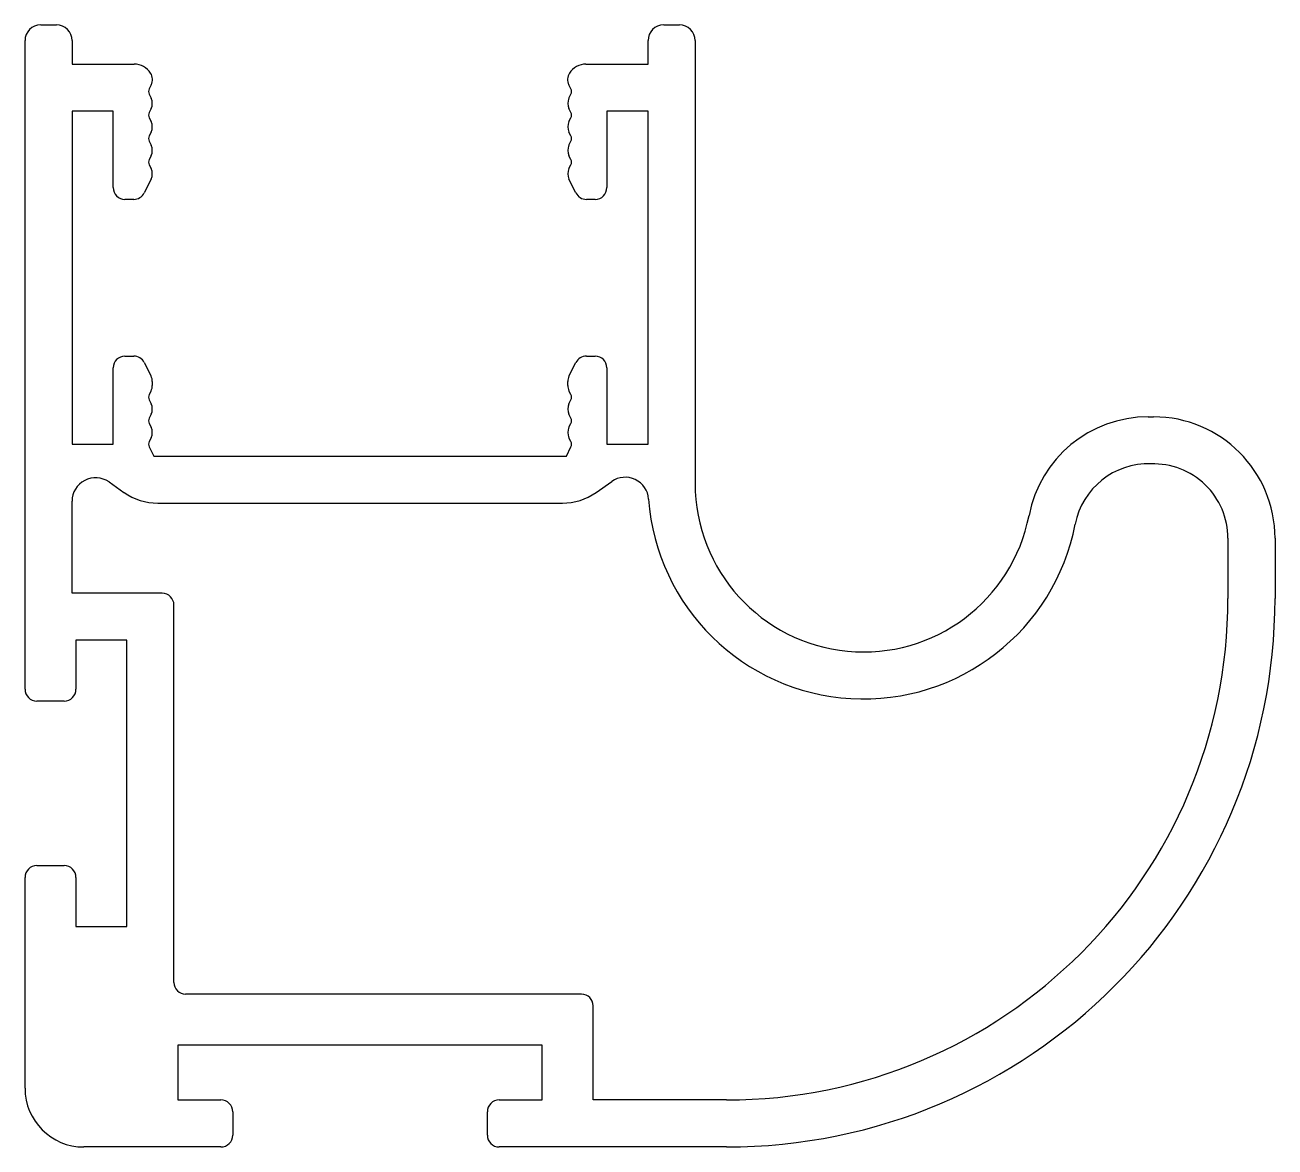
# Model space of a CAD drawing. Extents: x 1.5 to 33.4, y 1.6 to 30.3.
import ezdxf

# ---------------------------------------------------------------- set-up
doc = ezdxf.new("R2010")
doc.units = 0
doc.layers.get('0').update_dxf_attribs({"linetype": 'CONTINUOUS'})

msp = doc.modelspace()

# ---------------------------------------------------------------- linework, layer by layer
for p, q in [((1.902, 30.269), (2.302, 30.269)), ((17.802, 30.269), (18.202, 30.269)), ((1.502, 13.317), (1.502, 29.869)), ((2.702, 29.869), (2.702, 29.269)), ((17.402, 29.269), (17.402, 29.869)), ((18.602, 29.869), (18.602, 18.569)), ((2.702, 29.269), (4.287, 29.269)), ((15.817, 29.269), (17.402, 29.269)), ((4.723, 28.742), (4.67, 28.636)), ((15.434, 28.636), (15.38, 28.742)), ((4.67, 28.501), (4.719, 28.403)), ((15.384, 28.403), (15.434, 28.501)), ((4.719, 28.134), (4.67, 28.036)), ((15.434, 28.036), (15.384, 28.134)), ((2.702, 28.069), (2.702, 19.569)), ((3.752, 28.069), (2.702, 28.069)), ((3.752, 26.119), (3.752, 28.069)), ((4.67, 27.901), (4.719, 27.803)), ((15.384, 27.803), (15.434, 27.901)), ((16.352, 28.069), (16.352, 26.119)), ((17.402, 28.069), (16.352, 28.069)), ((17.402, 19.569), (17.402, 28.069)), ((4.719, 27.534), (4.67, 27.436)), ((15.434, 27.436), (15.384, 27.534)), ((4.67, 27.301), (4.719, 27.203)), ((15.384, 27.203), (15.434, 27.301)), ((4.719, 26.934), (4.67, 26.836)), ((15.434, 26.836), (15.384, 26.934)), ((4.67, 26.701), (4.719, 26.603)), ((15.384, 26.603), (15.434, 26.701)), ((4.719, 26.334), (4.544, 25.984)), ((15.559, 25.984), (15.384, 26.334)), ((4.276, 25.819), (4.052, 25.819)), ((16.052, 25.819), (15.828, 25.819)), ((4.052, 21.819), (4.276, 21.819)), ((15.828, 21.819), (16.052, 21.819)), ((3.752, 19.569), (3.752, 21.519)), ((4.544, 21.653), (4.719, 21.303)), ((15.384, 21.303), (15.559, 21.653)), ((16.352, 21.519), (16.352, 19.569)), ((4.751, 21.169), (4.751, 21.069)), ((15.353, 21.069), (15.353, 21.169)), ((4.719, 20.934), (4.67, 20.836)), ((15.434, 20.836), (15.384, 20.934)), ((4.67, 20.701), (4.719, 20.603)), ((15.384, 20.603), (15.434, 20.701)), ((4.719, 20.334), (4.67, 20.236)), ((4.67, 20.101), (4.719, 20.003)), ((15.434, 20.236), (15.384, 20.334)), ((15.384, 20.003), (15.434, 20.101)), ((30.168, 20.269), (30.302, 20.269)), ((2.702, 19.569), (3.752, 19.569)), ((4.719, 19.734), (4.67, 19.636)), ((4.67, 19.501), (4.787, 19.269)), ((15.317, 19.269), (15.434, 19.501)), ((15.434, 19.636), (15.384, 19.734)), ((16.352, 19.569), (17.402, 19.569)), ((4.787, 19.269), (15.317, 19.269)), ((3.646, 18.607), (4.028, 18.34)), ((16.075, 18.34), (16.474, 18.619)), ((2.702, 15.767), (2.702, 18.116)), ((4.889, 18.069), (15.215, 18.069)), ((32.202, 17.169), (32.202, 15.637)), ((33.402, 17.169), (33.402, 15.637)), ((5.002, 15.767), (2.702, 15.767)), ((5.302, 5.837), (5.302, 15.467)), ((2.802, 14.567), (2.802, 13.317)), ((4.102, 14.567), (2.802, 14.567)), ((4.102, 7.267), (4.102, 14.567)), ((2.502, 13.017), (1.802, 13.017)), ((1.802, 8.817), (2.502, 8.817)), ((1.502, 3.137), (1.502, 8.517)), ((2.802, 8.517), (2.802, 7.267)), ((2.802, 7.267), (4.102, 7.267)), ((15.702, 5.537), (5.602, 5.537)), ((16.002, 2.837), (16.002, 5.237)), ((5.402, 4.237), (5.402, 2.837)), ((14.702, 4.237), (5.402, 4.237)), ((14.702, 2.837), (14.702, 4.237)), ((5.402, 2.837), (6.502, 2.837)), ((13.602, 2.837), (14.702, 2.837)), ((19.402, 2.837), (16.002, 2.837)), ((6.802, 2.537), (6.802, 1.937)), ((13.302, 1.937), (13.302, 2.537)), ((6.502, 1.637), (3.002, 1.637)), ((19.402, 1.637), (13.602, 1.637))]:
    msp.add_line(p, q)
for centre, radius, start, end in [((1.902, 29.869), 0.4, 90, 180), ((2.302, 29.869), 0.4, 0, 90), ((17.802, 29.869), 0.4, 90, 180), ((18.202, 29.869), 0.4, 0, 90), ((4.287, 28.769), 0.5, 32.6921, 90), ((4.455, 28.877), 0.3, 333.4349, 32.6921), ((15.649, 28.877), 0.3, 147.3079, 206.5651), ((15.817, 28.769), 0.5, 90, 147.3079), ((4.804, 28.569), 0.15, 153.4349, 206.5651), ((4.451, 28.269), 0.3, 333.4349, 26.5651), ((15.653, 28.269), 0.3, 153.4349, 206.5651), ((15.299, 28.569), 0.15, 333.4349, 26.5651), ((4.804, 27.969), 0.15, 153.4349, 206.5651), ((4.451, 27.669), 0.3, 333.4349, 26.5651), ((15.653, 27.669), 0.3, 153.4349, 206.5651), ((15.299, 27.969), 0.15, 333.4349, 26.5651), ((4.804, 27.369), 0.15, 153.4349, 206.5651), ((15.299, 27.369), 0.15, 333.4349, 26.5651), ((4.451, 27.069), 0.3, 333.4349, 26.5651), ((15.653, 27.069), 0.3, 153.4349, 206.5651), ((4.804, 26.769), 0.15, 153.4349, 206.5651), ((15.299, 26.769), 0.15, 333.4349, 26.5651), ((4.451, 26.469), 0.3, 333.4349, 26.5651), ((15.653, 26.469), 0.3, 153.4349, 206.5651), ((4.052, 26.119), 0.3, 180, 270), ((4.276, 26.119), 0.3, 270, 333.4349), ((15.828, 26.119), 0.3, 206.5651, 270), ((16.052, 26.119), 0.3, 270, 0), ((4.052, 21.519), 0.3, 90, 180), ((4.276, 21.519), 0.3, 26.5651, 90), ((15.828, 21.519), 0.3, 90, 153.4349), ((16.052, 21.519), 0.3, 0, 90), ((4.451, 21.169), 0.3, 0, 26.5651), ((4.451, 21.069), 0.3, 333.4349, 360), ((15.653, 21.169), 0.3, 153.4349, 180), ((15.653, 21.069), 0.3, 180, 206.5651), ((4.804, 20.769), 0.15, 153.4349, 206.5651), ((15.299, 20.769), 0.15, 333.4349, 26.5651), ((4.451, 20.469), 0.3, 333.4349, 26.5651), ((15.653, 20.469), 0.3, 153.4349, 206.5651), ((4.804, 20.169), 0.15, 153.4349, 206.5651), ((15.299, 20.169), 0.15, 333.4349, 26.5651), ((30.168, 17.169), 3.1, 90, 169.0945), ((30.302, 17.169), 3.1, 0, 90), ((4.451, 19.869), 0.3, 333.4349, 26.5651), ((15.653, 19.869), 0.3, 153.4349, 206.5651), ((4.804, 19.569), 0.15, 153.4349, 206.5651), ((15.299, 19.569), 0.15, 333.4349, 26.5651), ((30.168, 17.169), 1.9, 87.9846, 169.0945), ((30.302, 17.169), 1.9, 0, 92.0154), ((3.302, 18.116), 0.6, 55, 180), ((16.818, 18.127), 0.6, 4.1495, 125), ((22.902, 18.569), 4.3, 180, 349.0945), ((4.889, 19.569), 1.5, 235, 270), ((15.215, 19.569), 1.5, 270, 305), ((22.902, 18.569), 5.5, 184.1495, 349.0945), ((5.002, 15.467), 0.3, 0, 90), ((19.402, 15.637), 12.8, 270, 0), ((19.402, 15.637), 14, 270, 0), ((1.802, 13.317), 0.3, 180, 270), ((2.502, 13.317), 0.3, 270, 0), ((1.802, 8.517), 0.3, 90, 180), ((2.502, 8.517), 0.3, 0, 90), ((5.602, 5.837), 0.3, 180, 270), ((15.702, 5.237), 0.3, 0, 90), ((3.002, 3.137), 1.5, 180, 270), ((6.502, 2.537), 0.3, 0, 90), ((13.602, 2.537), 0.3, 90, 180), ((6.502, 1.937), 0.3, 270, 0), ((13.602, 1.937), 0.3, 180, 270)]:
    msp.add_arc(centre, radius, start, end)

doc.saveas('drawing.dxf')
